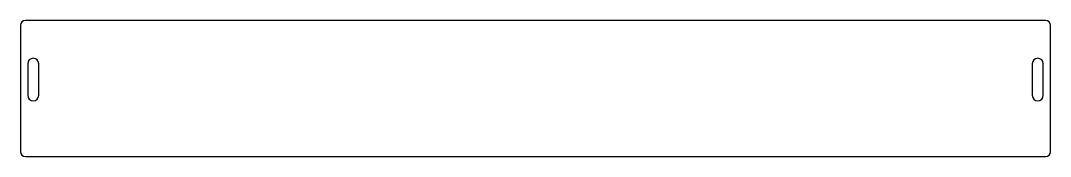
# Model space of a CAD drawing. Header units: millimetres. Extents: x 0 to 652, y 0 to 86.
import ezdxf

# ---------------------------------------------------------------- set-up
doc = ezdxf.new("R2010")
doc.units = ezdxf.units.MM

msp = doc.modelspace()

# ---------------------------------------------------------------- linework, layer by layer
at = {"color": 7, "linetype": 'Continuous', "lineweight": 25}
for p, q in [((649, 86.4), (3, 86.4)), ((0, 83.4), (0, 3)), ((652, 3), (652, 83.4)), ((4.5, 58.9), (4.5, 38.9)), ((11.5, 38.9), (11.5, 58.9)), ((640.5, 58.9), (640.5, 38.9)), ((647.5, 38.9), (647.5, 58.9)), ((3, 0), (649, 0))]:
    msp.add_line(p, q, dxfattribs=at)
for centre, radius, start, end in [((3, 83.4), 3, 90, 180), ((649, 83.4), 3, 0, 90), ((8, 58.9), 3.5, 0, 180), ((644, 58.9), 3.5, 0, 180), ((8, 38.9), 3.5, 180, 0), ((644, 38.9), 3.5, 180, 0), ((3, 3), 3, 180, 270), ((649, 3), 3, 270, 0)]:
    msp.add_arc(centre, radius, start, end, dxfattribs=at)

doc.saveas('drawing.dxf')
